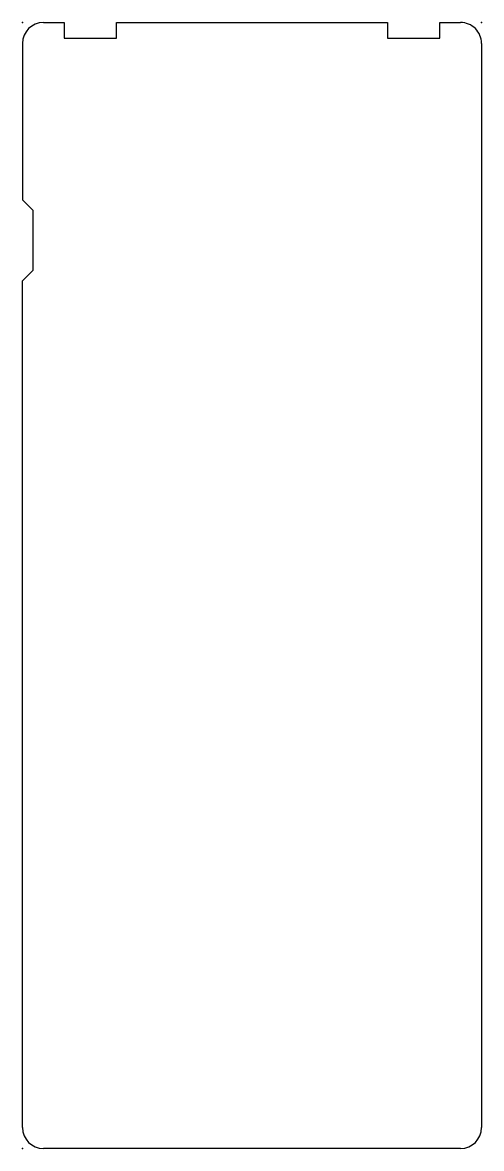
# Model space of a CAD drawing. Header units: centimetres. Extents: x 0 to 5.6, y 0 to 13.7.
import ezdxf

# ---------------------------------------------------------------- set-up
doc = ezdxf.new("R2010")
doc.units = ezdxf.units.CM
doc.header["$MEASUREMENT"] = 0
doc.layers.add('Stratochovy_board_outline v1_Sketch1', color=7, linetype='Continuous')

msp = doc.modelspace()

# ---------------------------------------------------------------- linework, layer by layer
at = {"layer": 'Stratochovy_board_outline v1_Sketch1'}
for p, q in [((0.254, 13.716), (0.508, 13.716)), ((0.508, 13.716), (0.508, 13.525)), ((1.143, 13.525), (1.143, 13.716)), ((1.143, 13.716), (4.445, 13.716)), ((4.445, 13.716), (4.445, 13.525)), ((5.08, 13.716), (5.334, 13.716)), ((5.08, 13.525), (5.08, 13.716)), ((0, 13.462), (0, 11.557)), ((0.508, 13.525), (1.143, 13.525)), ((4.445, 13.525), (5.08, 13.525)), ((5.588, 13.462), (5.588, 0.254)), ((0.131, 11.426), (0, 11.557)), ((0.131, 10.699), (0.131, 11.426)), ((0, 10.568), (0.131, 10.699)), ((0, 0.254), (0, 10.568)), ((5.334, 0), (0.254, 0))]:
    msp.add_line(p, q, dxfattribs=at)
for centre, start, end in [((0.254, 13.462), 90, 180), ((5.334, 13.462), 0, 90.0411), ((0.254, 0.254), 180, 270), ((5.334, 0.254), 270, 0)]:
    msp.add_arc(centre, 0.254, start, end, dxfattribs=at)
for p in [(5.588, 13.716), (0, 13.716), (0, 0), (0, 0)]:
    msp.add_point(p, dxfattribs=at)

doc.saveas('drawing.dxf')
